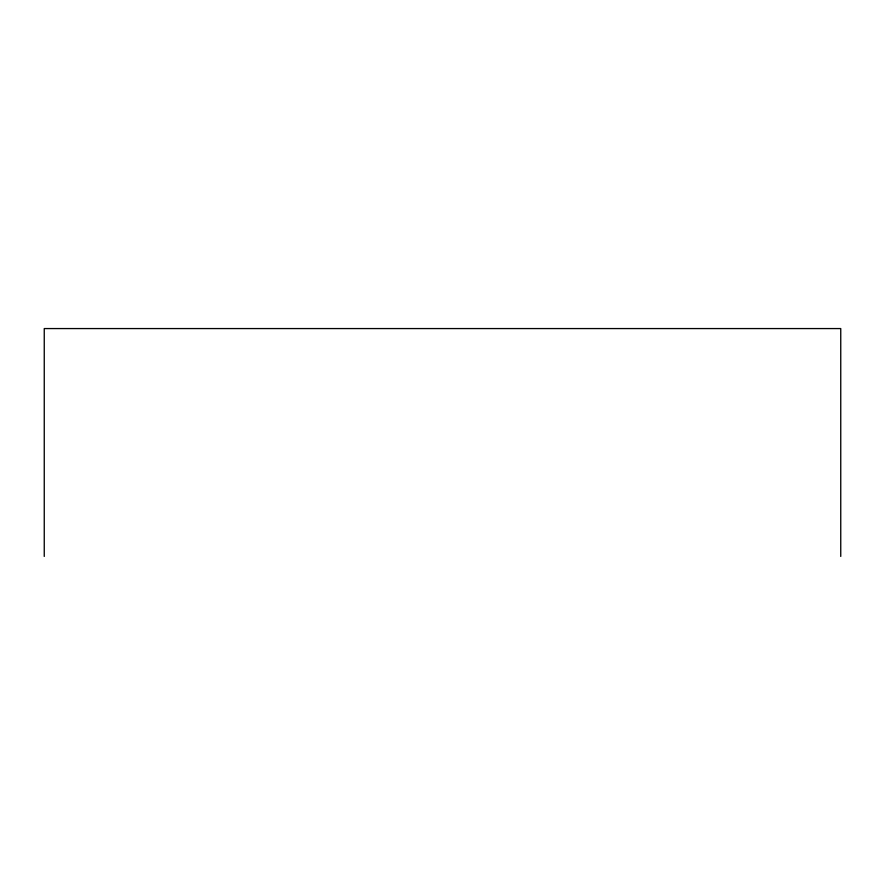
<?xml version="1.0" encoding="UTF-8"?>
<svg xmlns="http://www.w3.org/2000/svg" width="885" height="885" viewBox="0 0 885 885"><rect width="100%" height="100%" fill="white"/><g stroke="black" fill="none" stroke-linecap="round" stroke-linejoin="round"><path stroke-width="1.33" d="M840.75 556.433L840.75 328.567L44.25 328.567L44.25 556.433"/></g></svg>
